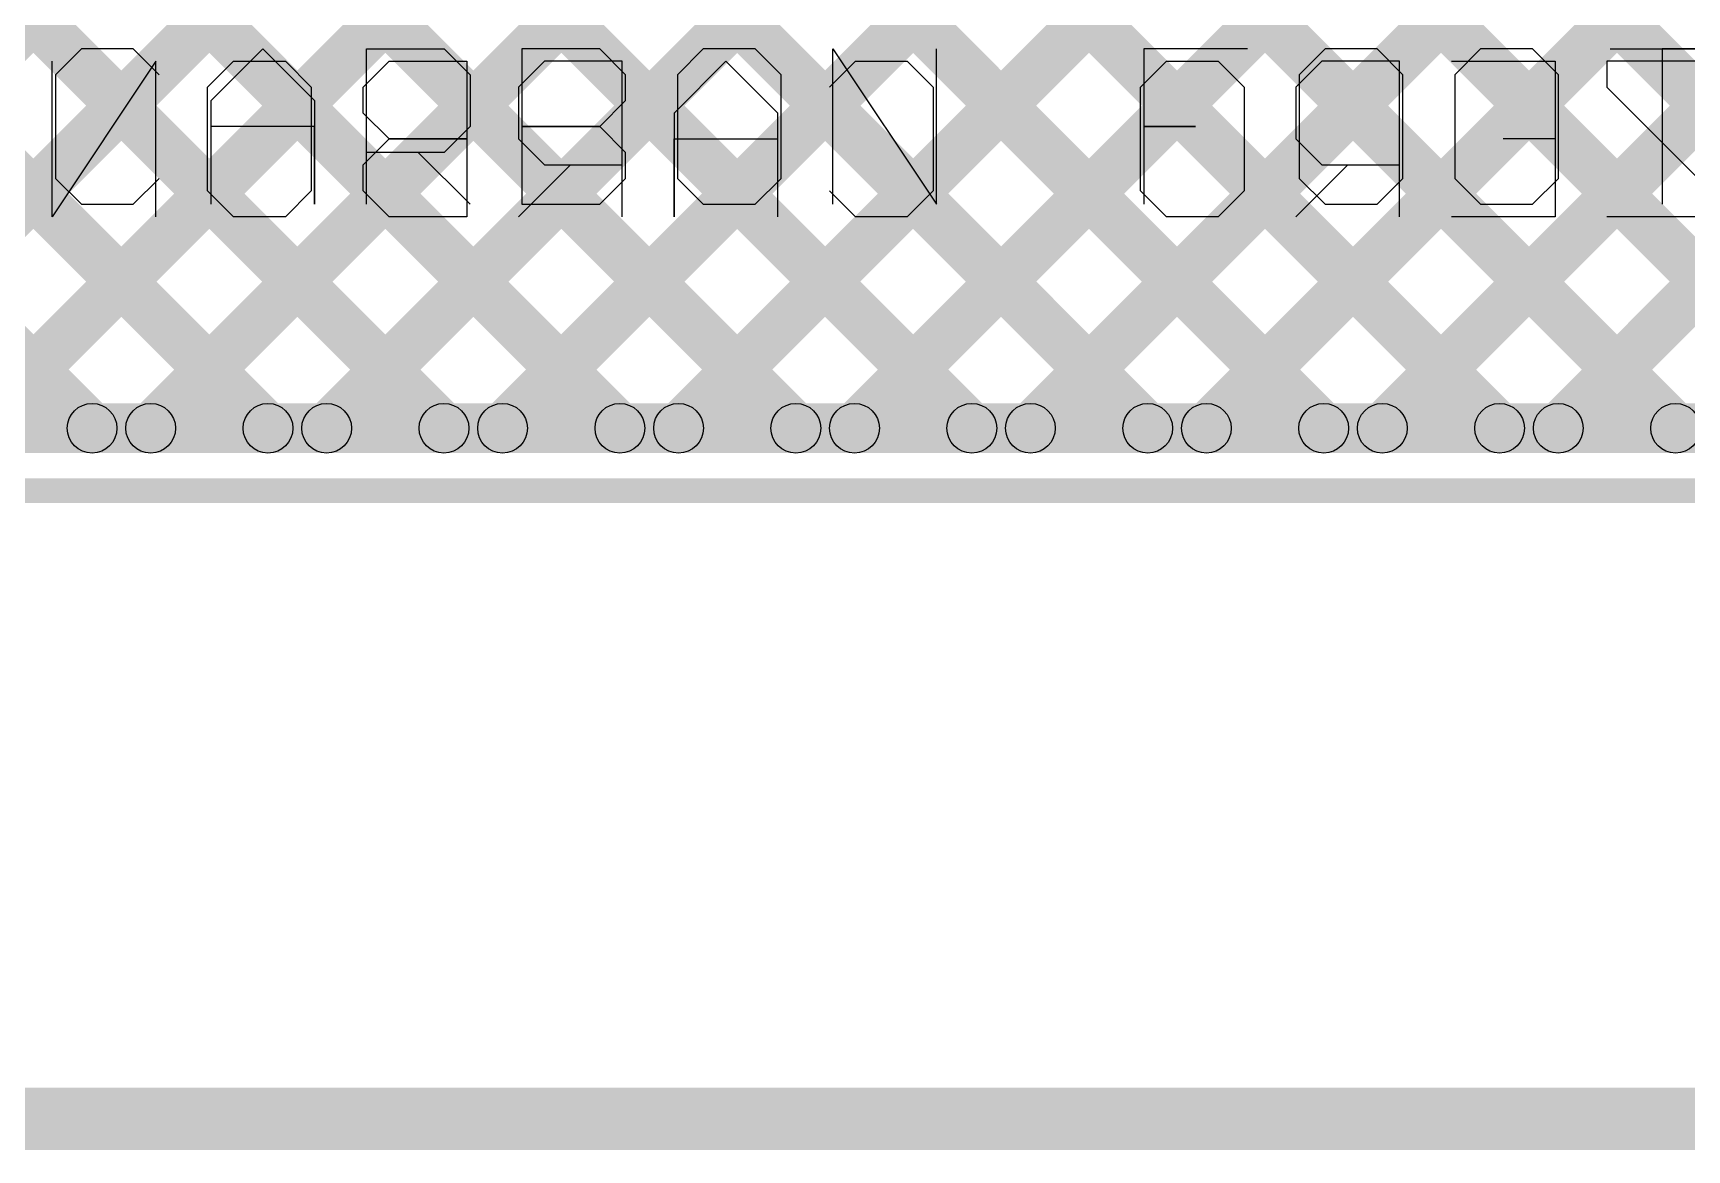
# Model space of a CAD drawing. Header units: millimetres. Extents: x 2.38 to 5.72, y -0.36 to 1.72.
# Drawn here: x 3.5783 to 3.8442, y -0.142 to 0.0375 of the extents above; entities that cross this region are included whole.
import ezdxf

# ---------------------------------------------------------------- set-up
doc = ezdxf.new("R2010")
doc.units = ezdxf.units.MM
doc.header["$MEASUREMENT"] = 0
for name, color, linetype in [('BottomLayer', 5, 'Continuous'), ('BottomOverlay', 54, 'Continuous'), ('Mechanical1', 6, 'Continuous'), ('Mechanical2', 216, 'Continuous'), ('TopLayer', 1, 'Continuous'), ('TopOverlay', 2, 'Continuous')]:
    doc.layers.add(name, color=color, linetype=linetype)

msp = doc.modelspace()

# ---------------------------------------------------------------- hatches: boundary and pattern name
at = {"layer": 'BottomLayer'}
for points in [[(3.447, 0.10917), (3.45266, 0.11483), (3.59066, -0.02317), (3.585, -0.02883)], [(3.47528, 0.10917), (3.48094, 0.11483), (3.61894, -0.02317), (3.61328, -0.02883)], [(3.50357, 0.10917), (3.50922, 0.11483), (3.64722, -0.02317), (3.64157, -0.02883)], [(3.51523, -0.02883), (3.50957, -0.02317), (3.64757, 0.11483), (3.65323, 0.10917)], [(3.53185, 0.10917), (3.53751, 0.11483), (3.67551, -0.02317), (3.66985, -0.02883)], [(3.54351, -0.02883), (3.53786, -0.02317), (3.67586, 0.11483), (3.68151, 0.10917)], [(3.56014, 0.10917), (3.56579, 0.11483), (3.70379, -0.02317), (3.69814, -0.02883)], [(3.5718, -0.02883), (3.56614, -0.02317), (3.70414, 0.11483), (3.7098, 0.10917)], [(3.58842, 0.10917), (3.59408, 0.11483), (3.73208, -0.02317), (3.72642, -0.02883)], [(3.60008, -0.02883), (3.59442, -0.02317), (3.73242, 0.11483), (3.73808, 0.10917)], [(3.6167, 0.10917), (3.62236, 0.11483), (3.76036, -0.02317), (3.7547, -0.02883)], [(3.62837, -0.02883), (3.62271, -0.02317), (3.76071, 0.11483), (3.76637, 0.10917)], [(3.64499, 0.10917), (3.65065, 0.11483), (3.78865, -0.02317), (3.78299, -0.02883)], [(3.65665, -0.02883), (3.65099, -0.02317), (3.78899, 0.11483), (3.79465, 0.10917)], [(3.67327, 0.10917), (3.67893, 0.11483), (3.81693, -0.02317), (3.81127, -0.02883)], [(3.70156, 0.10917), (3.70721, 0.11483), (3.84521, -0.02317), (3.83956, -0.02883)], [(3.72984, 0.10917), (3.7355, 0.11483), (3.8735, -0.02317), (3.86784, -0.02883)], [(3.75813, 0.10917), (3.76378, 0.11483), (3.90178, -0.02317), (3.89613, -0.02883)], [(3.68493, -0.02883), (3.67928, -0.02317), (3.81338, 0.11093), (3.81903, 0.10527)], [(3.71322, -0.02883), (3.70756, -0.02317), (3.82752, 0.09678), (3.83317, 0.09113)], [(3.7415, -0.02883), (3.73585, -0.02317), (3.84166, 0.08264), (3.84732, 0.07699)], [(3.76979, -0.02883), (3.76413, -0.02317), (3.8558, 0.0685), (3.86146, 0.06284)], [(3.79807, -0.02883), (3.79241, -0.02317), (3.87441, 0.05883), (3.88007, 0.05317)], [(3.82636, -0.02883), (3.8207, -0.02317), (3.89217, 0.0483), (3.89783, 0.04264)], [(3.107, -0.03), (3.107, -0.022), (5.12, -0.022), (5.12, -0.03)]]:
    msp.add_hatch(color=5, dxfattribs=at).paths.add_polyline_path(points)
h = msp.add_hatch(color=5, dxfattribs=at)
edge = h.paths.add_edge_path()
edge.add_arc((3.58783, -0.026), 0.004, 0, 360)
h = msp.add_hatch(color=5, dxfattribs=at)
edge = h.paths.add_edge_path()
edge.add_arc((3.59725, -0.026), 0.004, 0, 360)
h = msp.add_hatch(color=5, dxfattribs=at)
edge = h.paths.add_edge_path()
edge.add_arc((3.61611, -0.026), 0.004, 0, 360)
h = msp.add_hatch(color=5, dxfattribs=at)
edge = h.paths.add_edge_path()
edge.add_arc((3.62554, -0.026), 0.004, 0, 360)
h = msp.add_hatch(color=5, dxfattribs=at)
edge = h.paths.add_edge_path()
edge.add_arc((3.6444, -0.026), 0.004, 0, 360)
h = msp.add_hatch(color=5, dxfattribs=at)
edge = h.paths.add_edge_path()
edge.add_arc((3.65382, -0.026), 0.004, 0, 360)
h = msp.add_hatch(color=5, dxfattribs=at)
edge = h.paths.add_edge_path()
edge.add_arc((3.67268, -0.026), 0.004, 0, 360)
h = msp.add_hatch(color=5, dxfattribs=at)
edge = h.paths.add_edge_path()
edge.add_arc((3.68211, -0.026), 0.004, 0, 360)
h = msp.add_hatch(color=5, dxfattribs=at)
edge = h.paths.add_edge_path()
edge.add_arc((3.70096, -0.026), 0.004, 0, 360)
h = msp.add_hatch(color=5, dxfattribs=at)
edge = h.paths.add_edge_path()
edge.add_arc((3.71039, -0.026), 0.004, 0, 360)
h = msp.add_hatch(color=5, dxfattribs=at)
edge = h.paths.add_edge_path()
edge.add_arc((3.72925, -0.026), 0.004, 0, 360)
h = msp.add_hatch(color=5, dxfattribs=at)
edge = h.paths.add_edge_path()
edge.add_arc((3.73867, -0.026), 0.004, 0, 360)
h = msp.add_hatch(color=5, dxfattribs=at)
edge = h.paths.add_edge_path()
edge.add_arc((3.75753, -0.026), 0.004, 0, 360)
h = msp.add_hatch(color=5, dxfattribs=at)
edge = h.paths.add_edge_path()
edge.add_arc((3.76696, -0.026), 0.004, 0, 360)
h = msp.add_hatch(color=5, dxfattribs=at)
edge = h.paths.add_edge_path()
edge.add_arc((3.78582, -0.026), 0.004, 0, 360)
h = msp.add_hatch(color=5, dxfattribs=at)
edge = h.paths.add_edge_path()
edge.add_arc((3.79524, -0.026), 0.004, 0, 360)
h = msp.add_hatch(color=5, dxfattribs=at)
edge = h.paths.add_edge_path()
edge.add_arc((3.8141, -0.026), 0.004, 0, 360)
h = msp.add_hatch(color=5, dxfattribs=at)
edge = h.paths.add_edge_path()
edge.add_arc((3.82353, -0.026), 0.004, 0, 360)
h = msp.add_hatch(color=5, dxfattribs=at)
edge = h.paths.add_edge_path()
edge.add_arc((3.84239, -0.026), 0.004, 0, 360)
at = {"layer": 'Mechanical1'}
msp.add_hatch(color=6, dxfattribs=at).paths.add_polyline_path([(3.08128, -0.142), (3.08128, -0.132), (3.91452, -0.132), (3.91452, -0.142)])
at = {"layer": 'Mechanical2'}
msp.add_hatch(color=216, dxfattribs=at).paths.add_polyline_path([(3.08128, -0.038), (3.08128, -0.03406), (5.14821, -0.03406), (5.14821, -0.038)])
at = {"layer": 'TopLayer'}
for points in [[(3.417, 0.13917), (3.42266, 0.14483), (3.59066, -0.02317), (3.585, -0.02883)], [(3.44528, 0.13917), (3.45094, 0.14483), (3.61894, -0.02317), (3.61328, -0.02883)], [(3.47357, 0.13917), (3.47922, 0.14483), (3.64722, -0.02317), (3.64157, -0.02883)], [(3.50185, 0.13917), (3.50751, 0.14483), (3.67551, -0.02317), (3.66985, -0.02883)], [(3.51523, -0.02883), (3.50957, -0.02317), (3.67757, 0.14483), (3.68323, 0.13917)], [(3.53014, 0.13917), (3.53579, 0.14483), (3.70379, -0.02317), (3.69814, -0.02883)], [(3.54351, -0.02883), (3.53786, -0.02317), (3.70586, 0.14483), (3.71151, 0.13917)], [(3.55842, 0.13917), (3.56408, 0.14483), (3.73208, -0.02317), (3.72642, -0.02883)], [(3.5718, -0.02883), (3.56614, -0.02317), (3.73414, 0.14483), (3.7398, 0.13917)], [(3.5867, 0.13917), (3.59236, 0.14483), (3.76036, -0.02317), (3.7547, -0.02883)], [(3.60008, -0.02883), (3.59442, -0.02317), (3.76242, 0.14483), (3.76808, 0.13917)], [(3.61499, 0.13917), (3.62065, 0.14483), (3.78865, -0.02317), (3.78299, -0.02883)], [(3.62837, -0.02883), (3.62271, -0.02317), (3.79071, 0.14483), (3.79637, 0.13917)], [(3.64327, 0.13917), (3.64893, 0.14483), (3.81693, -0.02317), (3.81127, -0.02883)], [(3.65665, -0.02883), (3.65099, -0.02317), (3.81899, 0.14483), (3.82465, 0.13917)], [(3.67156, 0.13917), (3.67721, 0.14483), (3.84521, -0.02317), (3.83956, -0.02883)], [(3.68493, -0.02883), (3.67928, -0.02317), (3.84728, 0.14483), (3.85293, 0.13917)], [(3.69984, 0.13917), (3.7055, 0.14483), (3.8735, -0.02317), (3.86784, -0.02883)], [(3.72813, 0.13917), (3.73378, 0.14483), (3.90178, -0.02317), (3.89613, -0.02883)], [(3.71322, -0.02883), (3.70756, -0.02317), (3.86038, 0.12964), (3.86603, 0.12399)], [(3.76979, -0.02883), (3.76413, -0.02317), (3.90013, 0.11283), (3.90579, 0.10717)], [(3.79807, -0.02883), (3.79241, -0.02317), (3.92841, 0.11283), (3.93407, 0.10717)], [(3.82636, -0.02883), (3.8207, -0.02317), (3.9567, 0.11283), (3.96236, 0.10717)], [(3.7415, -0.02883), (3.73585, -0.02317), (3.86955, 0.11053), (3.87521, 0.10487)], [(3.109, -0.03), (3.109, -0.022), (5.118, -0.022), (5.118, -0.03)]]:
    msp.add_hatch(color=1, dxfattribs=at).paths.add_polyline_path(points)
h = msp.add_hatch(color=1, dxfattribs=at)
edge = h.paths.add_edge_path()
edge.add_arc((3.58783, -0.026), 0.004, 0, 360)
h = msp.add_hatch(color=1, dxfattribs=at)
edge = h.paths.add_edge_path()
edge.add_arc((3.59725, -0.026), 0.004, 0, 360)
h = msp.add_hatch(color=1, dxfattribs=at)
edge = h.paths.add_edge_path()
edge.add_arc((3.61611, -0.026), 0.004, 0, 360)
h = msp.add_hatch(color=1, dxfattribs=at)
edge = h.paths.add_edge_path()
edge.add_arc((3.62554, -0.026), 0.004, 0, 360)
h = msp.add_hatch(color=1, dxfattribs=at)
edge = h.paths.add_edge_path()
edge.add_arc((3.6444, -0.026), 0.004, 0, 360)
h = msp.add_hatch(color=1, dxfattribs=at)
edge = h.paths.add_edge_path()
edge.add_arc((3.65382, -0.026), 0.004, 0, 360)
h = msp.add_hatch(color=1, dxfattribs=at)
edge = h.paths.add_edge_path()
edge.add_arc((3.67268, -0.026), 0.004, 0, 360)
h = msp.add_hatch(color=1, dxfattribs=at)
edge = h.paths.add_edge_path()
edge.add_arc((3.68211, -0.026), 0.004, 0, 360)
h = msp.add_hatch(color=1, dxfattribs=at)
edge = h.paths.add_edge_path()
edge.add_arc((3.70096, -0.026), 0.004, 0, 360)
h = msp.add_hatch(color=1, dxfattribs=at)
edge = h.paths.add_edge_path()
edge.add_arc((3.71039, -0.026), 0.004, 0, 360)
h = msp.add_hatch(color=1, dxfattribs=at)
edge = h.paths.add_edge_path()
edge.add_arc((3.72925, -0.026), 0.004, 0, 360)
h = msp.add_hatch(color=1, dxfattribs=at)
edge = h.paths.add_edge_path()
edge.add_arc((3.73867, -0.026), 0.004, 0, 360)
h = msp.add_hatch(color=1, dxfattribs=at)
edge = h.paths.add_edge_path()
edge.add_arc((3.75753, -0.026), 0.004, 0, 360)
h = msp.add_hatch(color=1, dxfattribs=at)
edge = h.paths.add_edge_path()
edge.add_arc((3.76696, -0.026), 0.004, 0, 360)
h = msp.add_hatch(color=1, dxfattribs=at)
edge = h.paths.add_edge_path()
edge.add_arc((3.78582, -0.026), 0.004, 0, 360)
h = msp.add_hatch(color=1, dxfattribs=at)
edge = h.paths.add_edge_path()
edge.add_arc((3.79524, -0.026), 0.004, 0, 360)
h = msp.add_hatch(color=1, dxfattribs=at)
edge = h.paths.add_edge_path()
edge.add_arc((3.8141, -0.026), 0.004, 0, 360)
h = msp.add_hatch(color=1, dxfattribs=at)
edge = h.paths.add_edge_path()
edge.add_arc((3.82353, -0.026), 0.004, 0, 360)
h = msp.add_hatch(color=1, dxfattribs=at)
edge = h.paths.add_edge_path()
edge.add_arc((3.84239, -0.026), 0.004, 0, 360)

# ---------------------------------------------------------------- linework, layer by layer
at = {"layer": 'BottomLayer'}
for centre in [(3.58783, -0.026), (3.59725, -0.026), (3.61611, -0.026), (3.62554, -0.026), (3.6444, -0.026), (3.65382, -0.026), (3.67268, -0.026), (3.68211, -0.026), (3.70096, -0.026), (3.71039, -0.026), (3.72925, -0.026), (3.73867, -0.026), (3.75753, -0.026), (3.76696, -0.026), (3.78582, -0.026), (3.79524, -0.026), (3.8141, -0.026), (3.82353, -0.026), (3.84239, -0.026)]:
    msp.add_circle(centre, 0.004, dxfattribs=at)
at = {"layer": 'BottomOverlay'}
for p, q in [((3.59808, 0.03299), (3.58142, 0.008)), ((3.58142, 0.008), (3.58142, 0.03299)), ((3.59808, 0.008), (3.59808, 0.03299)), ((3.60641, 0.02883), (3.61058, 0.03299)), ((3.61058, 0.03299), (3.61891, 0.03299)), ((3.61891, 0.03299), (3.62307, 0.02883)), ((3.6314, 0.02883), (3.63557, 0.03299)), ((3.63557, 0.03299), (3.64806, 0.03299)), ((3.64806, 0.03299), (3.64806, 0.008)), ((3.66056, 0.03299), (3.6564, 0.02883)), ((3.67306, 0.03299), (3.66056, 0.03299)), ((3.67306, 0.008), (3.67306, 0.03299)), ((3.68972, 0.03299), (3.68139, 0.02466)), ((3.69805, 0.02466), (3.68972, 0.03299)), ((3.70638, 0.02883), (3.71054, 0.03299)), ((3.71054, 0.03299), (3.71888, 0.03299)), ((3.71888, 0.03299), (3.72304, 0.02883)), ((3.75636, 0.02883), (3.76053, 0.03299)), ((3.76053, 0.03299), (3.76886, 0.03299)), ((3.76886, 0.03299), (3.77302, 0.02883)), ((3.78552, 0.03299), (3.78135, 0.02883)), ((3.79802, 0.03299), (3.78552, 0.03299)), ((3.79802, 0.008), (3.79802, 0.03299)), ((3.80635, 0.03299), (3.82301, 0.03299)), ((3.82301, 0.03299), (3.82301, 0.008)), ((3.848, 0.03299), (3.83134, 0.03299)), ((3.83134, 0.03299), (3.83134, 0.02883)), ((3.60641, 0.01217), (3.60641, 0.02883)), ((3.62307, 0.02883), (3.62307, 0.01217)), ((3.6314, 0.02466), (3.6314, 0.02883)), ((3.6564, 0.02883), (3.6564, 0.0205)), ((3.72304, 0.02883), (3.72304, 0.01217)), ((3.75636, 0.01217), (3.75636, 0.02883)), ((3.77302, 0.02883), (3.77302, 0.01217)), ((3.78135, 0.02883), (3.78135, 0.0205)), ((3.83134, 0.02883), (3.848, 0.01217)), ((3.63557, 0.0205), (3.6314, 0.02466)), ((3.68139, 0.02466), (3.68139, 0.008)), ((3.69805, 0.008), (3.69805, 0.02466)), ((3.6314, 0.01633), (3.63557, 0.0205)), ((3.63557, 0.0205), (3.64806, 0.0205)), ((3.64806, 0.0205), (3.63557, 0.0205)), ((3.6564, 0.0205), (3.66056, 0.01633)), ((3.68139, 0.008), (3.68139, 0.0205)), ((3.68139, 0.0205), (3.69805, 0.0205)), ((3.78135, 0.0205), (3.78552, 0.01633)), ((3.82301, 0.0205), (3.81468, 0.0205)), ((3.6314, 0.01217), (3.6314, 0.01633)), ((3.66473, 0.01633), (3.6564, 0.008)), ((3.66056, 0.01633), (3.67306, 0.01633)), ((3.78969, 0.01633), (3.78135, 0.008)), ((3.78552, 0.01633), (3.79802, 0.01633)), ((3.61058, 0.008), (3.60641, 0.01217)), ((3.62307, 0.01217), (3.61891, 0.008)), ((3.63557, 0.008), (3.6314, 0.01217)), ((3.71054, 0.008), (3.70638, 0.01217)), ((3.72304, 0.01217), (3.71888, 0.008)), ((3.76053, 0.008), (3.75636, 0.01217)), ((3.77302, 0.01217), (3.76886, 0.008)), ((3.61891, 0.008), (3.61058, 0.008)), ((3.64806, 0.008), (3.63557, 0.008)), ((3.71888, 0.008), (3.71054, 0.008)), ((3.76886, 0.008), (3.76053, 0.008)), ((3.82301, 0.008), (3.80635, 0.008)), ((3.848, 0.008), (3.83134, 0.008))]:
    msp.add_line(p, q, dxfattribs=at)
at = {"layer": 'TopLayer'}
for centre in [(3.58783, -0.026), (3.59725, -0.026), (3.61611, -0.026), (3.62554, -0.026), (3.6444, -0.026), (3.65382, -0.026), (3.67268, -0.026), (3.68211, -0.026), (3.70096, -0.026), (3.71039, -0.026), (3.72925, -0.026), (3.73867, -0.026), (3.75753, -0.026), (3.76696, -0.026), (3.78582, -0.026), (3.79524, -0.026), (3.8141, -0.026), (3.82353, -0.026), (3.84239, -0.026)]:
    msp.add_circle(centre, 0.004, dxfattribs=at)
at = {"layer": 'TopOverlay'}
for p, q in [((3.58612, 0.03499), (3.58196, 0.03083)), ((3.59446, 0.03499), (3.58612, 0.03499)), ((3.59862, 0.03083), (3.59446, 0.03499)), ((3.60695, 0.02666), (3.61528, 0.03499)), ((3.61528, 0.03499), (3.62361, 0.02666)), ((3.63194, 0.01), (3.63194, 0.03499)), ((3.63194, 0.03499), (3.64444, 0.03499)), ((3.64444, 0.03499), (3.6486, 0.03083)), ((3.65694, 0.03499), (3.65694, 0.01)), ((3.66943, 0.03499), (3.65694, 0.03499)), ((3.6736, 0.03083), (3.66943, 0.03499)), ((3.68609, 0.03499), (3.68193, 0.03083)), ((3.69442, 0.03499), (3.68609, 0.03499)), ((3.69859, 0.03083), (3.69442, 0.03499)), ((3.70692, 0.01), (3.70692, 0.03499)), ((3.70692, 0.03499), (3.72358, 0.01)), ((3.72358, 0.01), (3.72358, 0.03499)), ((3.77356, 0.03499), (3.7569, 0.03499)), ((3.7569, 0.03499), (3.7569, 0.0225)), ((3.78606, 0.03499), (3.78189, 0.03083)), ((3.79439, 0.03499), (3.78606, 0.03499)), ((3.79856, 0.03083), (3.79439, 0.03499)), ((3.81105, 0.03499), (3.80689, 0.03083)), ((3.81938, 0.03499), (3.81105, 0.03499)), ((3.82355, 0.03083), (3.81938, 0.03499)), ((3.83188, 0.03499), (3.84854, 0.03499)), ((3.84854, 0.03499), (3.84021, 0.03499)), ((3.84021, 0.03499), (3.84021, 0.01)), ((3.58196, 0.03083), (3.58196, 0.01417)), ((3.6486, 0.03083), (3.6486, 0.0225)), ((3.6736, 0.02666), (3.6736, 0.03083)), ((3.68193, 0.03083), (3.68193, 0.01417)), ((3.69859, 0.01417), (3.69859, 0.03083)), ((3.78189, 0.03083), (3.78189, 0.01417)), ((3.79856, 0.01417), (3.79856, 0.03083)), ((3.80689, 0.03083), (3.80689, 0.01417)), ((3.82355, 0.01417), (3.82355, 0.03083)), ((3.60695, 0.01), (3.60695, 0.02666)), ((3.62361, 0.02666), (3.62361, 0.01)), ((3.66943, 0.0225), (3.6736, 0.02666)), ((3.62361, 0.0225), (3.60695, 0.0225)), ((3.62361, 0.01), (3.62361, 0.0225)), ((3.6486, 0.0225), (3.64444, 0.01833)), ((3.66943, 0.0225), (3.65694, 0.0225)), ((3.65694, 0.0225), (3.66943, 0.0225)), ((3.6736, 0.01833), (3.66943, 0.0225)), ((3.7569, 0.0225), (3.76523, 0.0225)), ((3.76523, 0.0225), (3.7569, 0.0225)), ((3.7569, 0.0225), (3.7569, 0.01)), ((3.64444, 0.01833), (3.63194, 0.01833)), ((3.64027, 0.01833), (3.6486, 0.01)), ((3.6736, 0.01417), (3.6736, 0.01833)), ((3.58196, 0.01417), (3.58612, 0.01)), ((3.59446, 0.01), (3.59862, 0.01417)), ((3.66943, 0.01), (3.6736, 0.01417)), ((3.68193, 0.01417), (3.68609, 0.01)), ((3.69442, 0.01), (3.69859, 0.01417)), ((3.78189, 0.01417), (3.78606, 0.01)), ((3.79439, 0.01), (3.79856, 0.01417)), ((3.80689, 0.01417), (3.81105, 0.01)), ((3.81938, 0.01), (3.82355, 0.01417)), ((3.58612, 0.01), (3.59446, 0.01)), ((3.65694, 0.01), (3.66943, 0.01)), ((3.68609, 0.01), (3.69442, 0.01)), ((3.78606, 0.01), (3.79439, 0.01)), ((3.81105, 0.01), (3.81938, 0.01))]:
    msp.add_line(p, q, dxfattribs=at)

doc.saveas('drawing.dxf')
